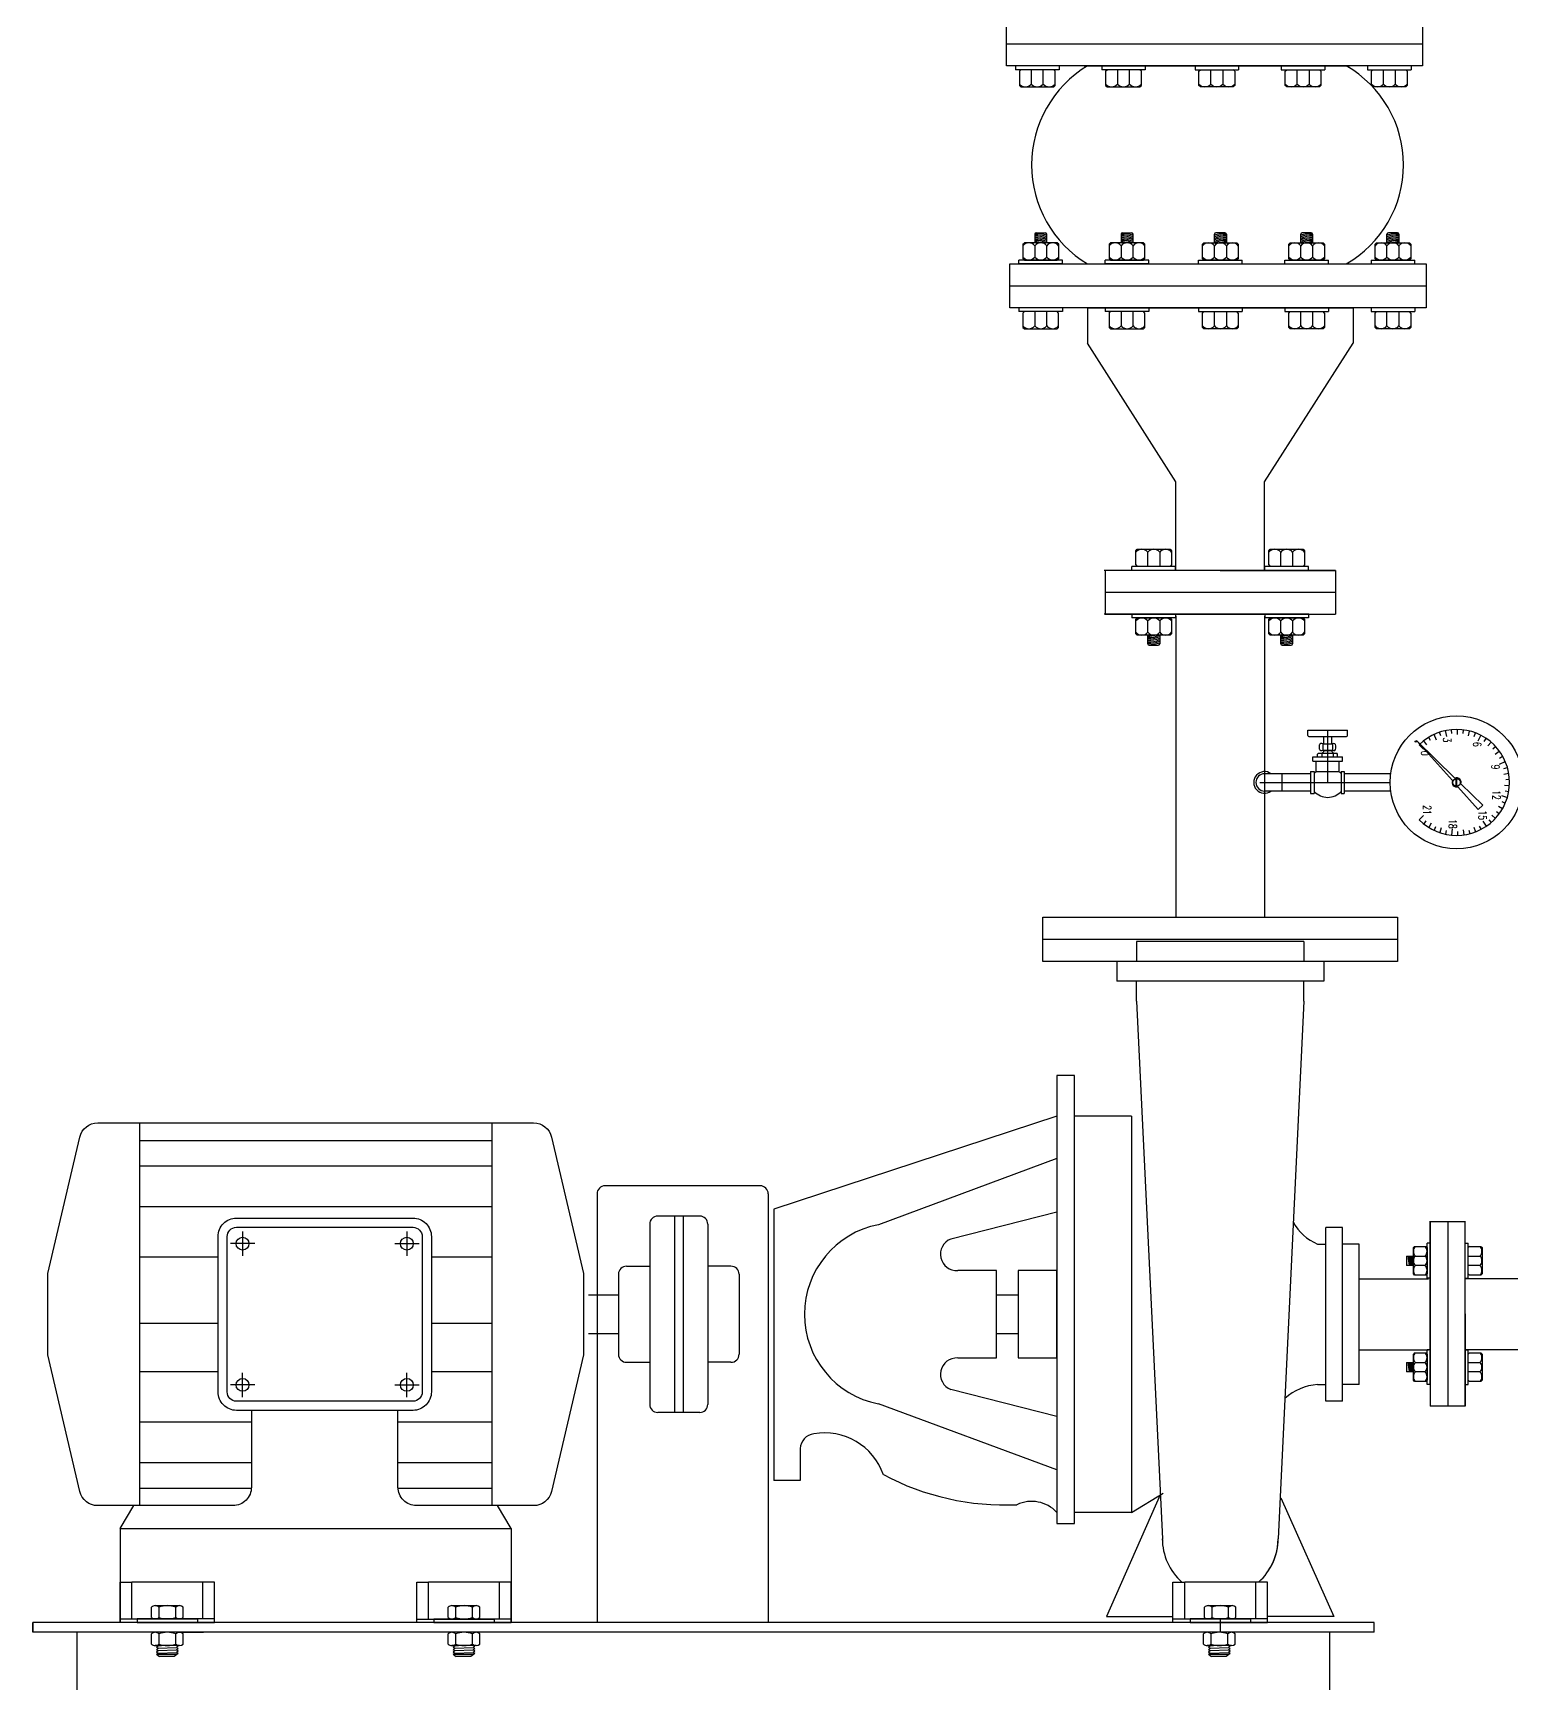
# Model space of a CAD drawing. Header units: inches. Extents: x 51172 to 63334, y -27893 to -10796.
# Drawn here: x 58581 to 59416, y -27250 to -26319 of the extents above; entities that cross this region are included whole.
import ezdxf
from ezdxf.enums import TextEntityAlignment as Align

# ---------------------------------------------------------------- set-up
doc = ezdxf.new("R2010")
doc.units = ezdxf.units.IN
doc.header["$MEASUREMENT"] = 0
doc.styles.add('RomanS', font='romans.shx', dxfattribs={"width": 0.8})

msp = doc.modelspace()

# ---------------------------------------------------------------- linework, layer by layer
at = {"color": 5, "linetype": 'Continuous'}
for p, q in [((59130.6, -26325.6), (59365.41, -26325.6)), ((59160.31, -26337.93), (59135.7, -26337.93)), ((59135.7, -26337.93), (59135.7, -26340.15)), ((59160.31, -26337.93), (59160.31, -26340.15)), ((59184.37, -26337.93), (59184.37, -26340.15)), ((59208.98, -26337.93), (59184.37, -26337.93)), ((59208.98, -26337.93), (59208.98, -26340.15)), ((59237.03, -26337.93), (59261.64, -26337.93)), ((59237.03, -26337.93), (59237.03, -26340.15)), ((59261.64, -26337.93), (59261.64, -26340.15)), ((59285.7, -26337.93), (59285.7, -26340.15)), ((59285.7, -26337.93), (59310.31, -26337.93)), ((59310.31, -26337.93), (59310.31, -26340.15)), ((59334.37, -26337.93), (59334.37, -26340.15)), ((59358.98, -26337.93), (59358.98, -26340.15)), ((59160.31, -26340.15), (59135.7, -26340.15)), ((59137.93, -26340.96), (59138.73, -26340.15)), ((59137.93, -26340.96), (59137.93, -26349.02)), ((59144.65, -26340.15), (59144.65, -26348.19)), ((59151.37, -26348.19), (59151.37, -26340.15)), ((59158.09, -26340.96), (59157.28, -26340.15)), ((59158.09, -26349.02), (59158.09, -26340.96)), ((59208.98, -26340.15), (59184.37, -26340.15)), ((59186.59, -26340.96), (59187.4, -26340.15)), ((59186.59, -26340.96), (59186.59, -26349.02)), ((59193.31, -26340.15), (59193.31, -26348.19)), ((59200.04, -26348.19), (59200.04, -26340.15)), ((59206.76, -26340.96), (59205.95, -26340.15)), ((59206.76, -26349.02), (59206.76, -26340.96)), ((59237.03, -26340.15), (59261.64, -26340.15)), ((59239.26, -26340.96), (59240.06, -26340.15)), ((59239.26, -26349.02), (59239.26, -26340.96)), ((59245.98, -26348.19), (59245.98, -26340.15)), ((59252.7, -26340.15), (59252.7, -26348.19)), ((59259.42, -26340.96), (59258.61, -26340.15)), ((59259.42, -26340.96), (59259.42, -26349.02)), ((59285.7, -26340.15), (59310.31, -26340.15)), ((59287.92, -26340.96), (59288.73, -26340.15)), ((59287.92, -26349.02), (59287.92, -26340.96)), ((59294.64, -26348.19), (59294.64, -26340.15)), ((59301.37, -26340.15), (59301.37, -26348.19)), ((59308.09, -26340.96), (59307.28, -26340.15)), ((59308.09, -26340.96), (59308.09, -26349.02)), ((59334.37, -26340.15), (59358.98, -26340.15)), ((59336.59, -26340.96), (59337.4, -26340.15)), ((59336.59, -26349.02), (59336.59, -26340.96)), ((59343.31, -26348.19), (59343.31, -26340.15)), ((59350.03, -26340.15), (59350.03, -26348.19)), ((59356.75, -26340.96), (59355.95, -26340.15)), ((59356.75, -26340.96), (59356.75, -26349.02)), ((59137.93, -26349.02), (59138.73, -26349.83)), ((59138.73, -26349.83), (59157.28, -26349.83)), ((59157.28, -26349.83), (59158.09, -26349.02)), ((59186.59, -26349.02), (59187.4, -26349.83)), ((59187.4, -26349.83), (59205.95, -26349.83)), ((59205.95, -26349.83), (59206.76, -26349.02)), ((59240.06, -26349.83), (59239.26, -26349.02)), ((59258.61, -26349.83), (59240.06, -26349.83)), ((59259.42, -26349.02), (59258.61, -26349.83)), ((59288.73, -26349.83), (59287.92, -26349.02)), ((59307.28, -26349.83), (59288.73, -26349.83)), ((59308.09, -26349.02), (59307.28, -26349.83)), ((59337.4, -26349.83), (59336.59, -26349.02)), ((59355.95, -26349.83), (59337.4, -26349.83)), ((59356.75, -26349.02), (59355.95, -26349.83)), ((59147.45, -26432.15), (59152.56, -26432.15)), ((59196.12, -26432.15), (59201.23, -26432.15)), ((59253.9, -26432.15), (59248.79, -26432.15)), ((59302.56, -26432.15), (59297.45, -26432.15)), ((59351.23, -26432.15), (59346.12, -26432.15)), ((59139.92, -26438.58), (59140.73, -26437.77)), ((59139.92, -26438.58), (59139.92, -26446.65)), ((59159.29, -26437.77), (59140.73, -26437.77)), ((59146.65, -26432.96), (59146.65, -26437.77)), ((59146.65, -26439.38), (59146.65, -26445.82)), ((59153.37, -26437.77), (59153.37, -26432.96)), ((59153.37, -26445.82), (59153.37, -26439.38)), ((59160.1, -26438.58), (59159.29, -26437.77)), ((59160.1, -26446.65), (59160.1, -26438.58)), ((59188.59, -26438.58), (59189.4, -26437.77)), ((59188.59, -26438.58), (59188.59, -26446.65)), ((59207.96, -26437.77), (59189.4, -26437.77)), ((59195.31, -26432.96), (59195.31, -26437.77)), ((59195.31, -26439.38), (59195.31, -26445.82)), ((59202.04, -26437.77), (59202.04, -26432.96)), ((59202.04, -26445.82), (59202.04, -26439.38)), ((59208.76, -26438.58), (59207.96, -26437.77)), ((59208.76, -26446.65), (59208.76, -26438.58)), ((59241.26, -26438.58), (59242.06, -26437.77)), ((59241.26, -26446.65), (59241.26, -26438.58)), ((59242.06, -26437.77), (59260.62, -26437.77)), ((59247.98, -26437.77), (59247.98, -26432.96)), ((59247.98, -26445.82), (59247.98, -26439.38)), ((59254.7, -26432.96), (59254.7, -26437.77)), ((59254.7, -26439.38), (59254.7, -26445.82)), ((59261.43, -26438.58), (59260.62, -26437.77)), ((59261.43, -26438.58), (59261.43, -26446.65)), ((59289.92, -26438.58), (59290.73, -26437.77)), ((59289.92, -26446.65), (59289.92, -26438.58)), ((59290.73, -26437.77), (59309.29, -26437.77)), ((59296.65, -26437.77), (59296.65, -26432.96)), ((59296.65, -26445.82), (59296.65, -26439.38)), ((59303.37, -26432.96), (59303.37, -26437.77)), ((59303.37, -26439.38), (59303.37, -26445.82)), ((59310.09, -26438.58), (59309.29, -26437.77)), ((59310.09, -26438.58), (59310.09, -26446.65)), ((59338.59, -26438.58), (59339.4, -26437.77)), ((59338.59, -26446.65), (59338.59, -26438.58)), ((59339.4, -26437.77), (59357.95, -26437.77)), ((59345.31, -26437.77), (59345.31, -26432.96)), ((59345.31, -26445.82), (59345.31, -26439.38)), ((59352.04, -26432.96), (59352.04, -26437.77)), ((59352.04, -26439.38), (59352.04, -26445.82)), ((59358.76, -26438.58), (59357.95, -26437.77)), ((59358.76, -26438.58), (59358.76, -26446.65)), ((59162.31, -26447.45), (59137.71, -26447.45)), ((59137.71, -26449.68), (59137.71, -26447.45)), ((59162.31, -26449.68), (59137.71, -26449.68)), ((59139.92, -26446.65), (59140.73, -26447.45)), ((59140.73, -26447.45), (59159.29, -26447.45)), ((59159.29, -26447.45), (59160.1, -26446.65)), ((59162.31, -26449.68), (59162.31, -26447.45)), ((59186.37, -26449.68), (59186.37, -26447.45)), ((59210.98, -26447.45), (59186.37, -26447.45)), ((59210.98, -26449.68), (59186.37, -26449.68)), ((59188.59, -26446.65), (59189.4, -26447.45)), ((59189.4, -26447.45), (59207.96, -26447.45)), ((59207.96, -26447.45), (59208.76, -26446.65)), ((59210.98, -26449.68), (59210.98, -26447.45)), ((59239.04, -26447.45), (59263.64, -26447.45)), ((59239.04, -26449.68), (59239.04, -26447.45)), ((59239.04, -26449.68), (59263.64, -26449.68)), ((59242.06, -26447.45), (59241.26, -26446.65)), ((59260.62, -26447.45), (59242.06, -26447.45)), ((59261.43, -26446.65), (59260.62, -26447.45)), ((59263.64, -26449.68), (59263.64, -26447.45)), ((59287.7, -26449.68), (59287.7, -26447.45)), ((59287.7, -26447.45), (59312.31, -26447.45)), ((59287.7, -26449.68), (59312.31, -26449.68)), ((59290.73, -26447.45), (59289.92, -26446.65)), ((59309.29, -26447.45), (59290.73, -26447.45)), ((59310.09, -26446.65), (59309.29, -26447.45)), ((59312.31, -26449.68), (59312.31, -26447.45)), ((59336.37, -26447.45), (59360.98, -26447.45)), ((59339.4, -26447.45), (59338.59, -26446.65)), ((59357.95, -26447.45), (59339.4, -26447.45)), ((59358.76, -26446.65), (59357.95, -26447.45)), ((59360.98, -26449.68), (59360.98, -26447.45)), ((59132.6, -26462), (59367.41, -26462)), ((59162.31, -26474.33), (59137.71, -26474.33)), ((59137.71, -26474.33), (59137.71, -26476.55)), ((59162.31, -26476.55), (59137.71, -26476.55)), ((59139.93, -26477.36), (59140.73, -26476.55)), ((59139.93, -26477.36), (59139.93, -26485.43)), ((59146.65, -26476.55), (59146.65, -26484.6)), ((59153.37, -26484.6), (59153.37, -26476.55)), ((59160.09, -26477.36), (59159.28, -26476.55)), ((59160.09, -26485.43), (59160.09, -26477.36)), ((59162.31, -26474.33), (59162.31, -26476.55)), ((59186.37, -26474.33), (59186.37, -26476.55)), ((59210.98, -26474.33), (59186.37, -26474.33)), ((59210.98, -26476.55), (59186.37, -26476.55)), ((59188.6, -26477.36), (59189.4, -26476.55)), ((59188.6, -26477.36), (59188.6, -26485.43)), ((59195.32, -26476.55), (59195.32, -26484.6)), ((59202.04, -26484.6), (59202.04, -26476.55)), ((59208.76, -26477.36), (59207.95, -26476.55)), ((59208.76, -26485.43), (59208.76, -26477.36)), ((59210.98, -26474.33), (59210.98, -26476.55)), ((59239.04, -26474.33), (59263.64, -26474.33)), ((59239.04, -26474.33), (59239.04, -26476.55)), ((59239.04, -26476.55), (59263.64, -26476.55)), ((59241.26, -26477.36), (59242.07, -26476.55)), ((59241.26, -26485.43), (59241.26, -26477.36)), ((59247.98, -26484.6), (59247.98, -26476.55)), ((59254.7, -26476.55), (59254.7, -26484.6)), ((59261.42, -26477.36), (59260.62, -26476.55)), ((59261.42, -26477.36), (59261.42, -26485.43)), ((59263.64, -26474.33), (59263.64, -26476.55)), ((59287.7, -26474.33), (59287.7, -26476.55)), ((59287.7, -26474.33), (59312.31, -26474.33)), ((59287.7, -26476.55), (59312.31, -26476.55)), ((59289.93, -26477.36), (59290.73, -26476.55)), ((59289.93, -26485.43), (59289.93, -26477.36)), ((59296.65, -26484.6), (59296.65, -26476.55)), ((59303.37, -26476.55), (59303.37, -26484.6)), ((59310.09, -26477.36), (59309.28, -26476.55)), ((59310.09, -26477.36), (59310.09, -26485.43)), ((59312.31, -26474.33), (59312.31, -26476.55)), ((59336.37, -26474.33), (59336.37, -26476.55)), ((59336.37, -26476.55), (59360.98, -26476.55)), ((59338.59, -26477.36), (59339.4, -26476.55)), ((59338.59, -26485.43), (59338.59, -26477.36)), ((59345.31, -26484.6), (59345.31, -26476.55)), ((59352.04, -26476.55), (59352.04, -26484.6)), ((59358.76, -26477.36), (59357.95, -26476.55)), ((59358.76, -26477.36), (59358.76, -26485.43)), ((59360.98, -26474.33), (59360.98, -26476.55)), ((59139.93, -26485.43), (59140.73, -26486.23)), ((59140.73, -26486.23), (59159.28, -26486.23)), ((59159.28, -26486.23), (59160.09, -26485.43)), ((59188.6, -26485.43), (59189.4, -26486.23)), ((59189.4, -26486.23), (59207.95, -26486.23)), ((59207.95, -26486.23), (59208.76, -26485.43)), ((59242.07, -26486.23), (59241.26, -26485.43)), ((59260.62, -26486.23), (59242.07, -26486.23)), ((59261.42, -26485.43), (59260.62, -26486.23)), ((59290.73, -26486.23), (59289.93, -26485.43)), ((59309.28, -26486.23), (59290.73, -26486.23)), ((59310.09, -26485.43), (59309.28, -26486.23)), ((59339.4, -26486.23), (59338.59, -26485.43)), ((59357.95, -26486.23), (59339.4, -26486.23)), ((59358.76, -26485.43), (59357.95, -26486.23)), ((59203.66, -26611.36), (59204.47, -26610.55)), ((59203.66, -26619.42), (59203.66, -26611.36)), ((59204.47, -26610.55), (59223.02, -26610.55)), ((59210.38, -26620.23), (59210.38, -26612.19)), ((59217.1, -26612.19), (59217.1, -26620.23)), ((59223.02, -26610.55), (59223.82, -26611.36)), ((59223.82, -26611.36), (59223.82, -26619.42)), ((59278.66, -26611.36), (59279.47, -26610.55)), ((59278.66, -26619.42), (59278.66, -26611.36)), ((59279.47, -26610.55), (59298.02, -26610.55)), ((59285.38, -26620.23), (59285.38, -26612.19)), ((59292.1, -26612.19), (59292.1, -26620.23)), ((59298.02, -26610.55), (59298.82, -26611.36)), ((59298.82, -26611.36), (59298.82, -26619.42)), ((59210.42, -26622.45), (59185.81, -26622.45)), ((59226.05, -26620.23), (59201.44, -26620.23)), ((59201.44, -26622.45), (59201.44, -26620.23)), ((59203.66, -26619.42), (59204.47, -26620.23)), ((59223.82, -26619.42), (59223.02, -26620.23)), ((59226.05, -26622.45), (59226.05, -26620.23)), ((59259.08, -26622.45), (59234.48, -26622.45)), ((59301.05, -26620.23), (59276.44, -26620.23)), ((59276.44, -26622.45), (59276.44, -26620.23)), ((59278.66, -26619.42), (59279.47, -26620.23)), ((59298.82, -26619.42), (59298.02, -26620.23)), ((59301.05, -26622.45), (59301.05, -26620.23)), ((59186.24, -26634.78), (59316.24, -26634.78)), ((59210.42, -26647.11), (59185.81, -26647.11)), ((59201.44, -26647.11), (59201.44, -26649.33)), ((59226.05, -26649.33), (59201.44, -26649.33)), ((59203.66, -26650.14), (59204.46, -26649.33)), ((59203.66, -26658.21), (59203.66, -26650.14)), ((59204.46, -26649.33), (59223.02, -26649.33)), ((59210.38, -26657.4), (59210.38, -26650.97)), ((59217.11, -26650.97), (59217.11, -26657.41)), ((59223.02, -26649.33), (59223.83, -26650.14)), ((59223.83, -26650.14), (59223.83, -26658.21)), ((59226.05, -26647.11), (59226.05, -26649.33)), ((59259.08, -26647.11), (59234.48, -26647.11)), ((59276.44, -26647.11), (59276.44, -26649.33)), ((59301.05, -26649.33), (59276.44, -26649.33)), ((59278.66, -26650.14), (59279.46, -26649.33)), ((59278.66, -26658.21), (59278.66, -26650.14)), ((59279.46, -26649.33), (59298.02, -26649.33)), ((59285.38, -26657.4), (59285.38, -26650.97)), ((59292.1, -26650.97), (59292.1, -26657.41)), ((59298.02, -26649.33), (59298.83, -26650.14)), ((59298.83, -26650.14), (59298.83, -26658.21)), ((59301.05, -26647.11), (59301.05, -26649.33)), ((59203.66, -26658.21), (59204.46, -26659.01)), ((59223.02, -26659.01), (59204.46, -26659.01)), ((59210.38, -26663.82), (59210.38, -26659.01)), ((59211.19, -26664.63), (59216.3, -26664.63)), ((59217.11, -26659.01), (59217.11, -26663.82)), ((59223.83, -26658.21), (59223.02, -26659.01)), ((59278.66, -26658.21), (59279.46, -26659.01)), ((59298.02, -26659.01), (59279.46, -26659.01)), ((59285.38, -26663.82), (59285.38, -26659.01)), ((59286.19, -26664.63), (59291.3, -26664.63)), ((59292.1, -26659.01), (59292.1, -26663.82)), ((59298.83, -26658.21), (59298.02, -26659.01))]:
    msp.add_line(p, q, dxfattribs=at)
at = {"color": 5}
for p, q in [((59174.44, -26337.93), (59324.24, -26337.93)), ((59322.31, -26337.93), (59176.37, -26337.93)), ((59249.34, -26337.93), (59249.34, -26337.93)), ((59336.37, -26447.45), (59336.37, -26449.68)), ((59176.44, -26474.33), (59326.24, -26474.33)), ((59176.44, -26474.33), (59176.44, -26494.33)), ((59251.34, -26474.33), (59251.34, -26474.33)), ((59326.24, -26474.33), (59326.24, -26494.33)), ((59226.24, -26572.45), (59176.44, -26494.33)), ((59276.24, -26572.45), (59326.24, -26494.33)), ((59226.24, -26622.45), (59226.24, -26572.45)), ((59276.24, -26622.45), (59276.24, -26572.45)), ((59251.24, -26622.45), (59186.24, -26622.45)), ((59234.48, -26622.45), (59210.42, -26622.45)), ((59251.24, -26622.45), (59316.24, -26622.45)), ((59316.24, -26622.45), (59316.24, -26647.11)), ((59301.24, -26647.11), (59201.24, -26647.11)), ((59226.44, -26697.11), (59226.44, -26648.22)), ((59276.44, -26697.11), (59276.44, -26648.22)), ((59226.44, -26818), (59226.44, -26697.07)), ((59276.44, -26818), (59276.44, -26697.11)), ((59300.72, -26712.68), (59322.99, -26712.68)), ((59300.72, -26715.64), (59300.72, -26712.68)), ((59301.2, -26716.12), (59322.51, -26716.12)), ((59307.19, -26723.29), (59307.19, -26720.93)), ((59309.09, -26720.27), (59309.09, -26723.93)), ((59309.13, -26720.3), (59314.51, -26720.3)), ((59309.72, -26720.3), (59309.72, -26716.12)), ((59311.86, -26742.04), (59311.86, -26712.68)), ((59314.23, -26720.3), (59314.23, -26716.12)), ((59314.57, -26720.26), (59314.57, -26723.94)), ((59322.99, -26715.64), (59322.99, -26712.68)), ((59362.02, -26718.47), (59382.23, -26741.03)), ((59362.02, -26718.47), (59383.69, -26739.64)), ((59365.94, -26723.38), (59363.48, -26720.92)), ((59367.76, -26720.83), (59366.03, -26718.65)), ((59369.94, -26718.45), (59368.84, -26716.68)), ((59373.33, -26718.18), (59371.85, -26715.04)), ((59375.7, -26715.73), (59375.03, -26713.75)), ((59379.07, -26716.24), (59378.34, -26712.84)), ((59381.93, -26714.39), (59381.73, -26712.32)), ((59385.11, -26714.96), (59385.16, -26712.18)), ((59388.3, -26714.51), (59388.58, -26712.45)), ((59391.26, -26715.79), (59391.95, -26713.1)), ((59394.48, -26716.08), (59395.22, -26714.13)), ((59396.75, -26718.61), (59398.35, -26715.53)), ((59400.13, -26719.01), (59401.3, -26717.28)), ((59402.22, -26721.47), (59404.03, -26719.36)), ((59303.54, -26727.57), (59320.17, -26727.57)), ((59303.54, -26730.11), (59303.54, -26727.57)), ((59303.54, -26730.11), (59320.17, -26730.11)), ((59305.38, -26735.95), (59305.38, -26730.11)), ((59306.2, -26726.06), (59306.68, -26725.58)), ((59306.2, -26727.57), (59306.2, -26726.06)), ((59306.68, -26725.58), (59316.95, -26725.58)), ((59308.55, -26725.58), (59308.55, -26727.57)), ((59309.13, -26723.9), (59314.51, -26723.9)), ((59309.72, -26724.09), (59309.72, -26723.9)), ((59309.72, -26724.09), (59314.23, -26724.09)), ((59314.23, -26724.09), (59314.23, -26723.9)), ((59314.87, -26725.58), (59314.87, -26727.57)), ((59316.52, -26722.78), (59316.52, -26721.41)), ((59317.43, -26726.06), (59316.95, -26725.58)), ((59317.43, -26727.57), (59317.43, -26726.06)), ((59318.31, -26735.93), (59318.31, -26730.24)), ((59320.17, -26730.11), (59320.17, -26727.57)), ((59404.97, -26723.16), (59406.5, -26721.74)), ((59406.44, -26726.03), (59408.68, -26724.38)), ((59408.74, -26728.29), (59410.55, -26727.26)), ((59302.14, -26737.15), (59276.24, -26737.15)), ((59286.02, -26737.15), (59286.02, -26746.93)), ((59302.14, -26735.86), (59302.14, -26748.22)), ((59302.14, -26735.86), (59304.32, -26735.86)), ((59304.32, -26735.86), (59304.32, -26748.22)), ((59305.38, -26735.93), (59318.31, -26735.93)), ((59319.4, -26735.86), (59319.4, -26748.22)), ((59319.4, -26735.86), (59321.22, -26735.86)), ((59321.22, -26735.86), (59321.22, -26748.22)), ((59347.47, -26737.15), (59321.22, -26737.15)), ((59408.88, -26731.7), (59412.07, -26730.34)), ((59411.23, -26734.16), (59413.23, -26733.56)), ((59411.28, -26737.38), (59414.01, -26736.9)), ((59273.6, -26742.04), (59347.1, -26742.04)), ((59302.14, -26746.93), (59276.24, -26746.93)), ((59302.14, -26748.22), (59304.32, -26748.22)), ((59319.4, -26748.22), (59321.22, -26748.22)), ((59347.47, -26746.93), (59321.22, -26746.93)), ((59384.42, -26744.12), (59384.42, -26739.96)), ((59384.77, -26744.12), (59384.77, -26739.96)), ((59385.34, -26744.5), (59396.8, -26757.28)), ((59387.02, -26742.89), (59399.31, -26754.88)), ((59411.64, -26743.58), (59414.41, -26743.74)), ((59411.97, -26746.79), (59414.02, -26747.15)), ((59412.33, -26740.43), (59414.41, -26740.31)), ((59396.8, -26757.28), (59399.31, -26754.88)), ((59408.15, -26755.42), (59410.56, -26756.79)), ((59409.91, -26749.51), (59413.24, -26750.49)), ((59410.16, -26752.9), (59412.08, -26753.72)), ((59365.95, -26760.71), (59363.49, -26763.16)), ((59367.33, -26763.8), (59366.03, -26765.43)), ((59370.33, -26765.06), (59368.86, -26767.42)), ((59372.76, -26767.17), (59371.88, -26769.05)), ((59394.25, -26767.34), (59395.24, -26769.94)), ((59397.41, -26766.69), (59398.37, -26768.54)), ((59399.37, -26763.9), (59401.32, -26766.78)), ((59402.69, -26763.12), (59404.05, -26764.7)), ((59404.48, -26760.43), (59406.52, -26762.32)), ((59407.02, -26758.44), (59408.7, -26759.67)), ((59375.95, -26767.7), (59375.06, -26770.34)), ((59378.8, -26769.21), (59378.37, -26771.24)), ((59382.09, -26768.31), (59381.76, -26771.77)), ((59385.14, -26769.81), (59385.18, -26771.9)), ((59388.23, -26768.88), (59388.6, -26771.63)), ((59391.46, -26768.96), (59391.97, -26770.98)), ((59151.24, -26843), (59151.24, -26818)), ((59151.24, -26818), (59251.24, -26818)), ((59251.24, -26818), (59351.24, -26818)), ((59351.24, -26818), (59351.24, -26843)), ((59151.24, -26830.5), (59351.24, -26830.5)), ((59298.41, -26831.79), (59204.08, -26831.79)), ((59204.08, -26831.79), (59204.08, -26843)), ((59298.41, -26831.79), (59298.41, -26843)), ((59251.24, -26843), (59151.24, -26843)), ((59309.62, -26843), (59192.87, -26843)), ((59192.87, -26843), (59192.87, -26854.21)), ((59309.62, -26843), (59192.87, -26843)), ((59351.24, -26843), (59251.24, -26843)), ((59309.62, -26843), (59309.62, -26854.21)), ((59309.62, -26854.21), (59192.87, -26854.21)), ((59204.08, -26865.42), (59204.08, -26854.21)), ((59298.41, -26865.42), (59298.41, -26854.21)), ((59204.08, -26865.42), (59218.59, -27168.58)), ((59298.41, -26865.42), (59283.9, -27168.58)), ((58641.49, -26934.04), (58641.49, -27149.91)), ((58840.35, -26934.04), (58840.35, -27149.91)), ((59159.14, -26930.24), (58999.4, -26982.66)), ((59201.11, -26930.24), (59169.02, -26930.24)), ((59201.11, -26930.24), (59201.11, -27153.71)), ((58641.49, -26943.9), (58840.35, -26943.9)), ((58641.49, -26958.37), (58840.35, -26958.37)), ((59159.14, -26954.22), (59058.38, -26991.47)), ((58991.64, -26969.51), (58904.21, -26969.51)), ((58641.49, -26981.28), (58840.35, -26981.28)), ((58899.64, -26974.09), (58899.64, -27215.73)), ((58899.64, -26974.09), (58899.64, -27215.73)), ((58996.22, -26974.09), (58996.22, -27215.73)), ((58996.22, -26974.09), (58996.22, -27215.73)), ((58957.59, -26986.59), (58933.93, -26986.59)), ((58943.33, -26986.59), (58943.33, -27097.36)), ((58948.19, -26986.59), (58948.19, -27097.36)), ((58999.4, -26982.66), (58999.4, -27135.68)), ((59159.14, -26984.39), (59099.28, -26999.55)), ((59369.71, -27009.16), (59369.71, -26989.47)), ((59389.44, -26989.82), (59369.71, -26989.82)), ((59369.71, -26989.82), (59369.71, -27093.82)), ((59379.57, -26989.82), (59379.57, -27093.82)), ((59389.44, -27009.16), (59389.44, -26989.47)), ((59389.44, -27093.82), (59389.44, -26989.82)), ((59389.44, -27041.82), (59389.44, -26989.82)), ((58699.67, -26995.28), (58699.67, -27009)), ((58792.36, -26995.28), (58792.36, -27009)), ((58929.35, -26991.17), (58929.35, -27092.79)), ((58962.16, -26991.17), (58962.16, -27092.79)), ((59310.89, -27090.99), (59310.89, -26992.97)), ((59320.3, -26992.97), (59310.89, -26992.97)), ((59320.3, -27090.99), (59320.3, -26992.97)), ((58706.53, -27002.14), (58692.8, -27002.14)), ((58785.49, -27002.14), (58799.22, -27002.14)), ((59306.18, -27002.38), (59310.89, -27002.38)), ((59329.71, -27002.38), (59320.3, -27002.38)), ((59329.71, -27081.58), (59329.71, -27002.38)), ((59356.34, -27009.13), (59360.19, -27009.13)), ((59356.34, -27009.13), (59356.34, -27014.51)), ((59360.83, -27003.75), (59360.19, -27004.4)), ((59360.19, -27019.24), (59360.19, -27004.4)), ((59360.83, -27003.75), (59367.29, -27003.75)), ((59361.48, -27009.13), (59366.63, -27009.13)), ((59367.29, -27003.75), (59367.93, -27004.4)), ((59367.93, -27021.66), (59367.93, -27001.98)), ((59369.71, -27001.98), (59367.93, -27001.98)), ((59367.93, -27004.4), (59367.93, -27019.24)), ((59369.71, -27081.82), (59369.71, -27001.82)), ((59389.44, -27001.98), (59391.21, -27001.98)), ((59389.44, -27028.41), (59389.44, -27009.16)), ((59391.21, -27021.66), (59391.21, -27001.98)), ((59391.86, -27003.76), (59391.21, -27004.4)), ((59391.21, -27009.13), (59397.65, -27009.13)), ((59391.86, -27003.76), (59398.31, -27003.76)), ((59398.31, -27003.76), (59398.96, -27004.4)), ((59398.96, -27004.4), (59398.96, -27019.24)), ((58641.49, -27009.62), (58685.82, -27009.62)), ((58806.2, -27009.62), (58840.35, -27009.62)), ((58916.31, -27014.86), (58929.35, -27014.86)), ((58975.21, -27014.86), (58962.16, -27014.86)), ((59360.19, -27014.51), (59356.34, -27014.51)), ((59366.63, -27014.51), (59361.47, -27014.51)), ((59397.65, -27014.51), (59391.21, -27014.51)), ((58911.73, -27019.43), (58911.73, -27064.52)), ((58979.78, -27019.43), (58979.78, -27064.52)), ((59329.71, -27021.98), (59368.82, -27021.98)), ((59360.83, -27019.89), (59360.19, -27019.24)), ((59367.29, -27019.89), (59360.83, -27019.89)), ((59367.93, -27019.24), (59367.29, -27019.89)), ((59369.71, -27021.66), (59367.93, -27021.66)), ((59389.44, -27021.66), (59391.21, -27021.66)), ((59389.44, -27021.82), (59429.44, -27021.82)), ((59391.86, -27019.89), (59391.21, -27019.24)), ((59398.31, -27019.89), (59391.86, -27019.89)), ((59398.96, -27019.24), (59398.31, -27019.89)), ((58894.92, -27031.11), (58911.73, -27031.11)), ((59125.01, -27031.11), (59137.29, -27031.11)), ((59369.71, -27048.09), (59369.71, -27028.41)), ((59389.44, -27048.09), (59389.44, -27028.41)), ((59389.44, -27041.82), (59389.44, -27093.82)), ((58641.49, -27047), (58685.82, -27047)), ((58806.2, -27047), (58840.35, -27047)), ((58894.92, -27052.85), (58911.73, -27052.85)), ((59125.01, -27052.85), (59137.29, -27052.85)), ((59329.71, -27061.98), (59368.82, -27061.98)), ((59360.83, -27063.75), (59360.19, -27064.4)), ((59360.19, -27079.24), (59360.19, -27064.4)), ((59360.83, -27063.75), (59367.29, -27063.75)), ((59367.29, -27063.75), (59367.93, -27064.4)), ((59367.93, -27081.66), (59367.93, -27061.98)), ((59369.71, -27061.98), (59367.93, -27061.98)), ((59367.93, -27064.4), (59367.93, -27079.24)), ((59389.44, -27061.82), (59429.44, -27061.82)), ((59389.44, -27061.98), (59391.21, -27061.98)), ((59391.21, -27081.66), (59391.21, -27061.98)), ((59391.86, -27063.75), (59391.21, -27064.4)), ((59391.86, -27063.75), (59398.31, -27063.75)), ((59398.31, -27063.75), (59398.96, -27064.4)), ((59398.96, -27064.4), (59398.96, -27079.24)), ((58641.49, -27074.33), (58685.82, -27074.33)), ((58806.2, -27074.33), (58840.35, -27074.33)), ((58916.31, -27069.09), (58929.35, -27069.09)), ((58975.21, -27069.09), (58962.16, -27069.09)), ((59356.34, -27069.13), (59360.19, -27069.13)), ((59356.34, -27069.13), (59356.34, -27074.51)), ((59360.19, -27074.51), (59356.34, -27074.51)), ((59366.63, -27074.51), (59361.47, -27074.51)), ((59361.48, -27069.13), (59366.63, -27069.13)), ((59391.21, -27069.13), (59397.65, -27069.13)), ((59397.65, -27074.51), (59391.21, -27074.51)), ((58706.53, -27081.81), (58692.8, -27081.81)), ((58699.67, -27088.67), (58699.67, -27074.95)), ((58785.49, -27081.81), (58799.22, -27081.81)), ((58792.36, -27088.67), (58792.36, -27074.95)), ((59306.18, -27081.58), (59310.89, -27081.58)), ((59329.71, -27081.58), (59320.3, -27081.58)), ((59360.83, -27079.89), (59360.19, -27079.24)), ((59367.29, -27079.89), (59360.83, -27079.89)), ((59367.93, -27079.24), (59367.29, -27079.89)), ((59369.71, -27081.66), (59367.93, -27081.66)), ((59389.44, -27081.66), (59391.21, -27081.66)), ((59391.86, -27079.88), (59391.21, -27079.24)), ((59398.31, -27079.88), (59391.86, -27079.88)), ((59398.96, -27079.24), (59398.31, -27079.88)), ((59159.14, -27129.74), (59058.38, -27092.48)), ((59159.14, -27099.56), (59099.28, -27084.4)), ((59320.3, -27090.99), (59310.89, -27090.99)), ((58641.49, -27102.67), (58704.66, -27102.67)), ((58787.36, -27102.67), (58840.35, -27102.67)), ((58957.59, -27097.36), (58933.93, -27097.36)), ((59389.44, -27093.82), (59369.71, -27093.82)), ((59014.29, -27117.65), (59014.29, -27135.68)), ((58641.49, -27125.58), (58704.66, -27125.58)), ((58787.36, -27125.58), (58840.35, -27125.58)), ((59014.29, -27135.68), (58999.4, -27135.68)), ((58641.49, -27140.05), (58704.65, -27140.05)), ((58787.38, -27140.05), (58840.35, -27140.05)), ((59217.4, -27143.76), (59187.11, -27212.5)), ((59201.11, -27153.71), (59218.96, -27142.81)), ((59285.48, -27145.53), (59315.37, -27212.5)), ((59285.48, -27145.53), (59315.37, -27212.5)), ((58630.55, -27162.84), (58638.37, -27149.91)), ((58851.29, -27162.84), (58843.47, -27149.91)), ((59201.11, -27153.71), (59169.02, -27153.71)), ((58630.55, -27162.84), (58851.29, -27162.84)), ((58630.55, -27162.84), (58630.55, -27215.73)), ((58630.55, -27162.84), (58630.55, -27215.73)), ((58851.29, -27162.84), (58851.29, -27215.73)), ((58851.29, -27162.84), (58851.29, -27215.73)), ((58630.55, -27215.73), (58630.55, -27193)), ((58630.55, -27193), (58637.22, -27193)), ((58637.22, -27213.83), (58637.22, -27193)), ((58677.22, -27193), (58637.22, -27193)), ((58677.22, -27213.83), (58677.22, -27193)), ((58683.89, -27193), (58677.22, -27193)), ((58683.89, -27215.73), (58683.89, -27193)), ((58797.95, -27215.73), (58797.95, -27193)), ((58797.95, -27193), (58804.62, -27193)), ((58804.62, -27213.84), (58804.62, -27193)), ((58844.62, -27193), (58804.62, -27193)), ((58844.62, -27213.84), (58844.62, -27193)), ((58851.29, -27193), (58844.62, -27193)), ((58851.29, -27215.73), (58851.29, -27193)), ((59224.58, -27215.73), (59224.58, -27193)), ((59224.58, -27193), (59231.24, -27193)), ((59231.24, -27213.83), (59231.24, -27193)), ((59271.24, -27193), (59231.24, -27193)), ((59271.24, -27213.83), (59271.24, -27193)), ((59277.91, -27193), (59271.24, -27193)), ((59277.91, -27215.73), (59277.91, -27193)), ((58648.34, -27212.97), (58648.34, -27207.17)), ((58650.3, -27206.31), (58664.03, -27206.31)), ((58652.48, -27207.17), (58652.48, -27212.97)), ((58661.96, -27212.97), (58661.96, -27207.17)), ((58666.1, -27212.97), (58666.1, -27207.17)), ((58815.74, -27212.97), (58815.74, -27207.17)), ((58817.7, -27206.31), (58831.43, -27206.31)), ((58819.88, -27207.17), (58819.88, -27212.97)), ((58829.36, -27212.97), (58829.36, -27207.17)), ((58833.5, -27212.97), (58833.5, -27207.17)), ((59187.11, -27212.5), (59224.11, -27212.5)), ((59224.58, -27212.5), (59224.11, -27212.5)), ((59242.36, -27212.97), (59242.36, -27207.17)), ((59244.32, -27206.31), (59258.05, -27206.31)), ((59246.5, -27207.17), (59246.5, -27212.97)), ((59251.24, -27213.83), (59251.24, -27221.34)), ((59255.98, -27212.97), (59255.98, -27207.17)), ((59260.12, -27212.97), (59260.12, -27207.17)), ((59278.38, -27212.5), (59277.91, -27212.5)), ((59315.37, -27212.5), (59278.38, -27212.5)), ((59315.37, -27212.5), (59278.38, -27212.5)), ((58581.44, -27215.73), (58581.44, -27221.34)), ((59338.12, -27215.73), (58581.44, -27215.73)), ((58581.44, -27221.34), (58581.44, -27215.73)), ((58581.44, -27221.34), (58581.44, -27215.73)), ((59338.12, -27221.34), (58581.44, -27221.34)), ((58606.44, -27372.53), (58606.44, -27221.34)), ((58674.23, -27215.73), (58640.21, -27215.73)), ((58648.34, -27228), (58648.34, -27222.2)), ((58652.48, -27222.2), (58652.48, -27228)), ((58661.96, -27228), (58661.96, -27222.2)), ((58663.91, -27221.34), (58677.63, -27221.34)), ((58666.1, -27228), (58666.1, -27222.2)), ((58841.63, -27215.73), (58807.61, -27215.73)), ((58815.74, -27228), (58815.74, -27222.2)), ((58819.88, -27222.2), (58819.88, -27228)), ((58829.36, -27228), (58829.36, -27222.2)), ((58833.5, -27228), (58833.5, -27222.2)), ((59268.25, -27215.73), (59234.23, -27215.73)), ((59241.87, -27228), (59241.87, -27222.19)), ((59246.01, -27222.19), (59246.01, -27228)), ((59255.49, -27228), (59255.49, -27222.19)), ((59259.63, -27228), (59259.63, -27222.19)), ((59313.12, -27372.53), (59313.12, -27221.34)), ((59338.12, -27221.34), (59338.12, -27215.73)), ((59338.12, -27221.34), (59338.12, -27215.73)), ((58664.03, -27228.86), (58650.41, -27228.86)), ((58651.18, -27229.62), (58652.08, -27228.93)), ((58651.18, -27229.62), (58652.08, -27230.31)), ((58651.18, -27231), (58652.08, -27230.31)), ((58651.18, -27231), (58652.08, -27231.69)), ((58651.18, -27232.38), (58652.08, -27231.69)), ((58651.18, -27232.38), (58652.08, -27233.07)), ((58651.98, -27228.86), (58652.08, -27228.93)), ((58652.08, -27228.93), (58654.01, -27228.86)), ((58652.08, -27230.31), (58662.36, -27229.9)), ((58652.08, -27231.69), (58662.36, -27231.28)), ((58652.08, -27233.07), (58662.36, -27232.66)), ((58663.26, -27229.21), (58662.36, -27229.9)), ((58663.26, -27230.59), (58662.36, -27229.9)), ((58663.26, -27230.59), (58662.36, -27231.28)), ((58663.26, -27231.97), (58662.36, -27231.28)), ((58663.26, -27231.97), (58662.36, -27232.66)), ((58663.26, -27233.35), (58662.36, -27232.66)), ((58663.26, -27229.21), (58662.79, -27228.86)), ((58831.43, -27228.86), (58817.81, -27228.86)), ((58818.58, -27229.62), (58819.48, -27228.93)), ((58818.58, -27229.62), (58819.48, -27230.31)), ((58818.58, -27231), (58819.48, -27230.31)), ((58818.58, -27231), (58819.48, -27231.69)), ((58818.58, -27232.38), (58819.48, -27231.69)), ((58818.58, -27232.38), (58819.48, -27233.07)), ((58819.38, -27228.86), (58819.48, -27228.93)), ((58819.48, -27228.93), (58821.41, -27228.86)), ((58819.48, -27230.31), (58829.76, -27229.9)), ((58819.48, -27231.69), (58829.76, -27231.28)), ((58819.48, -27233.07), (58829.76, -27232.66)), ((58830.66, -27229.21), (58829.76, -27229.9)), ((58830.66, -27230.59), (58829.76, -27229.9)), ((58830.66, -27230.59), (58829.76, -27231.28)), ((58830.66, -27231.97), (58829.76, -27231.28)), ((58830.66, -27231.97), (58829.76, -27232.66)), ((58830.66, -27233.35), (58829.76, -27232.66)), ((58830.66, -27229.21), (58830.19, -27228.86)), ((59257.56, -27228.85), (59243.94, -27228.85)), ((59244.71, -27229.62), (59245.61, -27228.93)), ((59244.71, -27229.62), (59245.61, -27230.31)), ((59244.71, -27231), (59245.61, -27230.31)), ((59244.71, -27231), (59245.61, -27231.69)), ((59244.71, -27232.38), (59245.61, -27231.69)), ((59244.71, -27232.38), (59245.61, -27233.07)), ((59245.51, -27228.85), (59245.61, -27228.93)), ((59245.61, -27228.93), (59247.54, -27228.85)), ((59245.61, -27230.31), (59255.89, -27229.9)), ((59245.61, -27231.69), (59255.89, -27231.28)), ((59245.61, -27233.07), (59255.89, -27232.66)), ((59256.78, -27229.21), (59255.89, -27229.9)), ((59256.78, -27230.59), (59255.89, -27229.9)), ((59256.78, -27230.59), (59255.89, -27231.28)), ((59256.78, -27231.97), (59255.89, -27231.28)), ((59256.78, -27231.97), (59255.89, -27232.66)), ((59256.78, -27233.35), (59255.89, -27232.66)), ((59256.78, -27229.21), (59256.32, -27228.85)), ((58651.18, -27233.76), (58652.08, -27233.07)), ((58651.18, -27233.76), (58652.85, -27235.04)), ((58662.62, -27233.84), (58651.29, -27233.84)), ((58651.48, -27233.54), (58652.08, -27233.07)), ((58661.05, -27235.04), (58652.85, -27235.04)), ((58663.26, -27233.35), (58661.05, -27235.04)), ((58818.58, -27233.76), (58819.48, -27233.07)), ((58818.58, -27233.76), (58820.25, -27235.04)), ((58830.02, -27233.84), (58818.69, -27233.84)), ((58818.88, -27233.54), (58819.48, -27233.07)), ((58828.45, -27235.04), (58820.25, -27235.04)), ((58830.66, -27233.35), (58828.45, -27235.04)), ((59244.71, -27233.76), (59245.61, -27233.07)), ((59244.71, -27233.76), (59246.38, -27235.04)), ((59256.15, -27233.84), (59244.82, -27233.84)), ((59245.01, -27233.53), (59245.61, -27233.07)), ((59254.58, -27235.04), (59246.38, -27235.04)), ((59256.78, -27233.35), (59254.58, -27235.04))]:
    msp.add_line(p, q, dxfattribs=at)
at = {"color": 5, "linetype": 'Continuous'}
for points in [[(59130.6, -26313.27), (59365.41, -26313.27), (59365.41, -26337.93), (59130.6, -26337.93)], [(59132.6, -26449.68), (59367.41, -26449.68), (59367.41, -26474.33), (59132.6, -26474.33)]]:
    msp.add_lwpolyline(points, close=True, dxfattribs=at)
msp.add_lwpolyline([(59316.24, -26622.45), (59186.24, -26622.45), (59186.24, -26647.11), (59316.24, -26647.11)], dxfattribs=at)
at = {"color": 5}
for points in [[(59169.02, -26907.38), (59159.14, -26907.38), (59159.14, -27159.9), (59169.02, -27159.9)], [(59159.14, -27017.31), (59137.29, -27017.31), (59137.29, -27066.64), (59159.14, -27066.64)], [(58674.23, -27213.83), (58674.23, -27215.73), (58630.55, -27215.73), (58630.55, -27213.83)], [(58640.21, -27213.83), (58640.21, -27215.73), (58683.89, -27215.73), (58683.89, -27213.83)], [(58841.63, -27213.84), (58841.63, -27215.73), (58797.95, -27215.73), (58797.95, -27213.84)], [(58807.61, -27213.84), (58807.61, -27215.73), (58851.29, -27215.73), (58851.29, -27213.84)], [(59268.25, -27213.83), (59268.25, -27215.73), (59224.58, -27215.73), (59224.58, -27213.83)], [(59234.23, -27213.83), (59234.23, -27215.73), (59277.91, -27215.73), (59277.91, -27213.83)]]:
    msp.add_lwpolyline(points, close=True, dxfattribs=at)
for points in [[(58589.85, -27019.01), (58607.89, -26942.05, -0.348273), (58617.99, -26934.04), (58863.85, -26934.04, -0.348273), (58873.95, -26942.05), (58891.99, -27019.01)], [(58704.66, -27096.19), (58704.66, -27139.54, -0.414214), (58694.28, -27149.91), (58617.99, -27149.91, -0.348273), (58607.89, -27141.91), (58589.85, -27064.94)], [(58891.99, -27064.94), (58873.95, -27141.91, -0.348273), (58863.85, -27149.91), (58797.74, -27149.91, -0.414214), (58787.36, -27139.54), (58787.36, -27096.19)]]:
    msp.add_lwpolyline(points, format="xyb", dxfattribs=at)
for points in [[(58696.19, -26987.77), (58795.83, -26987.77, -0.414214), (58806.2, -26998.14), (58806.2, -27085.81, -0.414214), (58795.83, -27096.19), (58696.19, -27096.19, -0.414214), (58685.82, -27085.81), (58685.82, -26998.14, -0.414214)], [(58696.19, -26992.95), (58795.83, -26992.95, -0.414214), (58801.02, -26998.14), (58801.02, -27085.81, -0.414214), (58795.83, -27091), (58696.19, -27091, -0.414214), (58691.01, -27085.81), (58691.01, -26998.14, -0.414214)]]:
    msp.add_lwpolyline(points, format="xyb", close=True, dxfattribs=at)
for points in [[(59103.16, -27066.64), (59103.16, -27066.64), (59125.01, -27066.64), (59125.01, -27017.31), (59103.16, -27017.31)], [(58589.85, -27064.94), (58589.85, -27019.01)], [(58891.99, -27019.01), (58891.99, -27064.94)]]:
    msp.add_lwpolyline(points, dxfattribs=at)
for centre, radius in [((59384.6, -26742.04), 37.5), ((59361.52, -26718.96), 0.347), ((59384.6, -26742.04), 2.08), ((58699.67, -27002.14), 3.61), ((58792.36, -27002.14), 3.61), ((58699.67, -27081.81), 3.61), ((58792.36, -27081.81), 3.61)]:
    msp.add_circle(centre, radius, dxfattribs=at)
for centre, radius, start, end in [((59210.15, -26393.8), 65.29, 121.15663, 238.84736), ((59290.21, -26393.8), 64.44, 299.88263, 60.12135), ((59301.2, -26715.64), 0.477, 180, 270), ((59308.4, -26721.35), 1.28, 55.35079, 160.75562), ((59315.24, -26721.35), 1.28, 357.34509, 124.64921), ((59322.51, -26715.64), 0.477, 270, 0), ((59384.6, -26742.04), 29.86, 225, 135), ((59308.41, -26722.85), 1.28, 199.24438, 304.64921), ((59308.14, -26724.04), 1.58, 284.71125, 0), ((59315.79, -26724.08), 1.58, 180, 255.28875), ((59315.24, -26722.85), 1.28, 235.35079, 2.65491), ((59276.24, -26742.04), 6.09, 53.38837, 306.61163), ((59276.24, -26742.04), 4.89, 90, 270), ((59311.86, -26743.65), 10.06, 130.071, 138.56297), ((59311.86, -26743.65), 10.06, 41.43703, 50.11207), ((59384.6, -26742.04), 2.57, 340.72605, 110.65395), ((59311.86, -26740.43), 10.06, 221.43703, 318.56297), ((59384.6, -26742.04), 2.57, 156.90774, 286.83565), ((58904.21, -26974.09), 4.57, 90, 180), ((58991.64, -26974.09), 4.57, 0, 90), ((58933.93, -26991.17), 4.57, 90, 180), ((58957.59, -26991.17), 4.57, 0, 90), ((59315.39, -26978.47), 25.62, 206.42114, 248.92685), ((59068.13, -27041.98), 51.43, 100.92311, 259.07689), ((59102.59, -27008.13), 9.2, 111.11818, 273.52031), ((59370.01, -27009.57), 12.83, 178.14066, 202.6587), ((59370.01, -27009.57), 12.18, 178.14066, 203.93193), ((59370.01, -27009.57), 11.54, 178.14066, 205.36256), ((59370.01, -27009.57), 10.89, 178.14066, 205.63809), ((59370.01, -27009.57), 10.25, 178.14066, 196.5975), ((59363.68, -27006.44), 3.48, 129.38487, 230.61513), ((59363.68, -27011.82), 3.48, 129.38487, 230.61513), ((59364.42, -27006.44), 3.48, 309.38487, 50.61513), ((59364.42, -27011.82), 3.48, 309.38487, 50.61513), ((59395.44, -27006.44), 3.48, 309.38487, 50.61513), ((59395.44, -27011.82), 3.48, 309.38487, 50.61513), ((58916.31, -27019.43), 4.57, 90, 180), ((58975.21, -27019.43), 4.57, 0, 90), ((59363.68, -27017.2), 3.48, 129.38487, 230.61513), ((59364.42, -27017.2), 3.48, 309.38487, 50.61513), ((59395.44, -27017.2), 3.48, 309.38487, 50.61513), ((58916.31, -27064.52), 4.57, 180, 270), ((58975.21, -27064.52), 4.57, 270, 0), ((59363.68, -27066.44), 3.48, 129.38487, 230.61513), ((59364.42, -27066.44), 3.48, 309.38487, 50.61513), ((59395.44, -27066.44), 3.48, 309.38487, 50.61513), ((59102.59, -27075.82), 9.2, 86.47969, 248.88182), ((59370.01, -27069.57), 12.83, 178.14066, 202.6587), ((59370.01, -27069.57), 12.18, 178.14066, 203.93193), ((59370.01, -27069.57), 11.54, 178.14066, 205.36256), ((59370.01, -27069.57), 10.89, 178.14066, 205.63809), ((59370.01, -27069.57), 10.25, 178.14066, 196.5975), ((59363.68, -27071.82), 3.48, 129.38487, 230.61513), ((59363.68, -27077.2), 3.48, 129.38487, 230.61513), ((59364.42, -27071.82), 3.48, 309.38487, 50.61513), ((59364.42, -27077.2), 3.48, 309.38487, 50.61513), ((59395.44, -27071.82), 3.48, 309.38487, 50.61513), ((59395.44, -27077.2), 3.48, 309.38487, 50.61513), ((59308.66, -27113.05), 31.57, 94.50221, 131.63706), ((58933.93, -27092.79), 4.57, 180, 270), ((58957.59, -27092.79), 4.57, 270, 0), ((59023.07, -27118.09), 8.78, 97.64573, 177.17898), ((59027.99, -27144.05), 35.2, 19.25598, 99.96738), ((59129.8, -27003.41), 146.12, 242.01108, 272.61319), ((59144.81, -27167.24), 19.72, 43.34723, 115.04234), ((59251.24, -27168.58), 32.66, 180, 184.43102), ((59251.24, -27168.58), 32.66, 180, 228.41507), ((59251.24, -27168.58), 32.66, 311.58493, 0), ((59251.24, -27168.58), 32.66, 326.19136, 0), ((58650.41, -27209.23), 2.92, 44.9141, 135.0859), ((58650.41, -27210.9), 2.92, 224.9141, 315.0859), ((58657.22, -27219.7), 13.4, 69.29132, 110.70868), ((58657.22, -27200.43), 13.4, 249.29132, 290.70868), ((58664.03, -27209.24), 2.93, 45.00876, 134.99124), ((58664.03, -27210.9), 2.93, 225.00876, 314.99124), ((58817.81, -27209.23), 2.92, 44.9141, 135.0859), ((58817.81, -27210.91), 2.92, 224.9141, 315.0859), ((58824.62, -27219.71), 13.4, 69.29132, 110.70868), ((58824.62, -27200.43), 13.4, 249.29132, 290.70868), ((58831.43, -27209.24), 2.93, 45.00876, 134.99124), ((58831.43, -27210.9), 2.93, 225.00876, 314.99124), ((59244.43, -27209.23), 2.92, 44.9141, 135.0859), ((59244.43, -27210.9), 2.92, 224.9141, 315.0859), ((59251.24, -27219.7), 13.4, 69.29132, 110.70868), ((59251.24, -27200.43), 13.4, 249.29132, 290.70868), ((59258.05, -27209.24), 2.93, 45.00876, 134.99124), ((59258.05, -27210.9), 2.93, 225.00876, 314.99124), ((58650.41, -27224.26), 2.92, 44.9141, 135.0859), ((58657.22, -27234.73), 13.4, 69.29132, 110.70868), ((58664.03, -27224.27), 2.93, 45.00876, 134.99124), ((58817.81, -27224.26), 2.92, 44.9141, 135.0859), ((58824.62, -27234.73), 13.4, 69.29132, 110.70868), ((58831.43, -27224.27), 2.93, 45.00876, 134.99124), ((59243.94, -27224.26), 2.92, 44.9141, 135.0859), ((59250.75, -27234.73), 13.4, 69.29132, 110.70868), ((59257.56, -27224.26), 2.93, 45.00876, 134.99124), ((58650.41, -27225.94), 2.92, 224.9141, 315.0859), ((58657.22, -27215.46), 13.4, 249.29132, 290.70868), ((58664.03, -27225.93), 2.93, 225.00876, 314.99124), ((58817.81, -27225.94), 2.92, 224.9141, 315.0859), ((58824.62, -27215.46), 13.4, 249.29132, 290.70868), ((58831.43, -27225.93), 2.93, 225.00876, 314.99124), ((59243.94, -27225.93), 2.92, 224.9141, 315.0859), ((59250.75, -27215.46), 13.4, 249.29132, 290.70868), ((59257.56, -27225.93), 2.93, 225.00876, 314.99124)]:
    msp.add_arc(centre, radius, start, end, dxfattribs=at)
at = {"color": 5, "linetype": 'Continuous'}
for centre, radius, start, end in [((59141.29, -26345.43), 4.35, 219.38487, 320.61513), ((59148.01, -26345.43), 4.35, 219.38487, 320.61513), ((59154.73, -26345.43), 4.35, 219.38487, 320.61513), ((59189.95, -26345.43), 4.35, 219.38487, 320.61513), ((59196.67, -26345.43), 4.35, 219.38487, 320.61513), ((59203.39, -26345.43), 4.35, 219.38487, 320.61513), ((59242.62, -26345.43), 4.35, 219.38487, 320.61513), ((59249.34, -26345.43), 4.35, 219.38487, 320.61513), ((59256.06, -26345.43), 4.35, 219.38487, 320.61513), ((59291.29, -26345.43), 4.35, 219.38487, 320.61513), ((59298.01, -26345.43), 4.35, 219.38487, 320.61513), ((59304.73, -26345.43), 4.35, 219.38487, 320.61513), ((59339.95, -26345.43), 4.35, 219.38487, 320.61513), ((59346.67, -26345.43), 4.35, 219.38487, 320.61513), ((59353.39, -26345.43), 4.35, 219.38487, 320.61513), ((59147.45, -26432.96), 0.807, 90, 180), ((59152.56, -26432.96), 0.807, 0, 90), ((59196.12, -26432.96), 0.807, 90, 180), ((59201.23, -26432.96), 0.807, 0, 90), ((59248.79, -26432.96), 0.807, 90, 180), ((59253.9, -26432.96), 0.807, 0, 90), ((59297.45, -26432.96), 0.807, 90, 180), ((59302.56, -26432.96), 0.807, 0, 90), ((59346.12, -26432.96), 0.807, 90, 180), ((59351.23, -26432.96), 0.807, 0, 90), ((59143.29, -26442.14), 4.35, 39.38487, 140.61513), ((59147.19, -26450.05), 16.84, 68.48244, 91.85934), ((59150.01, -26442.14), 4.35, 39.38487, 140.61513), ((59147.19, -26450.05), 16.04, 67.3413, 91.85934), ((59147.19, -26450.05), 15.23, 66.06807, 91.85934), ((59147.19, -26450.05), 14.42, 64.63744, 91.85934), ((59147.19, -26450.05), 13.62, 64.36191, 91.85934), ((59147.19, -26450.05), 12.81, 73.4025, 91.85934), ((59147.19, -26450.05), 17.65, 69.51152, 91.03832), ((59156.73, -26442.14), 4.35, 39.38487, 140.61513), ((59191.95, -26442.14), 4.35, 39.38487, 140.61513), ((59195.86, -26450.05), 16.84, 68.48244, 91.85934), ((59198.68, -26442.14), 4.35, 39.38487, 140.61513), ((59195.86, -26450.05), 16.04, 67.3413, 91.85934), ((59195.86, -26450.05), 15.23, 66.06807, 91.85934), ((59195.86, -26450.05), 14.42, 64.63744, 91.85934), ((59195.86, -26450.05), 13.62, 64.36191, 91.85934), ((59195.86, -26450.05), 12.81, 73.4025, 91.85934), ((59195.86, -26450.05), 17.65, 69.51152, 91.03832), ((59205.4, -26442.14), 4.35, 39.38487, 140.61513), ((59244.62, -26442.14), 4.35, 39.38487, 140.61513), ((59254.16, -26450.05), 17.65, 88.96168, 110.48848), ((59254.16, -26450.05), 16.84, 88.14066, 111.51756), ((59254.16, -26450.05), 16.04, 88.14066, 112.6587), ((59254.16, -26450.05), 15.23, 88.14066, 113.93193), ((59254.16, -26450.05), 14.42, 88.14066, 115.36256), ((59251.34, -26442.14), 4.35, 39.38487, 140.61513), ((59254.16, -26450.05), 13.62, 88.14066, 115.63809), ((59254.16, -26450.05), 12.81, 88.14066, 106.5975), ((59258.06, -26442.14), 4.35, 39.38487, 140.61513), ((59293.28, -26442.14), 4.35, 39.38487, 140.61513), ((59302.82, -26450.05), 17.65, 88.96168, 110.48848), ((59302.82, -26450.05), 16.84, 88.14066, 111.51756), ((59302.82, -26450.05), 16.04, 88.14066, 112.6587), ((59302.82, -26450.05), 15.23, 88.14066, 113.93193), ((59302.82, -26450.05), 14.42, 88.14066, 115.36256), ((59300.01, -26442.14), 4.35, 39.38487, 140.61513), ((59302.82, -26450.05), 13.62, 88.14066, 115.63809), ((59302.82, -26450.05), 12.81, 88.14066, 106.5975), ((59306.73, -26442.14), 4.35, 39.38487, 140.61513), ((59341.95, -26442.14), 4.35, 39.38487, 140.61513), ((59351.49, -26450.05), 17.65, 88.96168, 110.48848), ((59351.49, -26450.05), 16.84, 88.14066, 111.51756), ((59351.49, -26450.05), 16.04, 88.14066, 112.6587), ((59351.49, -26450.05), 15.23, 88.14066, 113.93193), ((59351.49, -26450.05), 14.42, 88.14066, 115.36256), ((59348.68, -26442.14), 4.35, 39.38487, 140.61513), ((59351.49, -26450.05), 13.62, 88.14066, 115.63809), ((59351.49, -26450.05), 12.81, 88.14066, 106.5975), ((59355.4, -26442.14), 4.35, 39.38487, 140.61513), ((59143.29, -26443.06), 4.35, 219.38487, 320.61513), ((59150.01, -26443.06), 4.35, 219.38487, 320.61513), ((59156.73, -26443.06), 4.35, 219.38487, 320.61513), ((59191.95, -26443.06), 4.35, 219.38487, 320.61513), ((59198.68, -26443.06), 4.35, 219.38487, 320.61513), ((59205.4, -26443.06), 4.35, 219.38487, 320.61513), ((59244.62, -26443.06), 4.35, 219.38487, 320.61513), ((59251.34, -26443.06), 4.35, 219.38487, 320.61513), ((59258.06, -26443.06), 4.35, 219.38487, 320.61513), ((59293.28, -26443.06), 4.35, 219.38487, 320.61513), ((59300.01, -26443.06), 4.35, 219.38487, 320.61513), ((59306.73, -26443.06), 4.35, 219.38487, 320.61513), ((59341.95, -26443.06), 4.35, 219.38487, 320.61513), ((59348.68, -26443.06), 4.35, 219.38487, 320.61513), ((59355.4, -26443.06), 4.35, 219.38487, 320.61513), ((59143.29, -26481.84), 4.35, 219.38487, 320.61513), ((59150.01, -26481.84), 4.35, 219.38487, 320.61513), ((59156.73, -26481.84), 4.35, 219.38487, 320.61513), ((59191.96, -26481.84), 4.35, 219.38487, 320.61513), ((59198.68, -26481.84), 4.35, 219.38487, 320.61513), ((59205.4, -26481.84), 4.35, 219.38487, 320.61513), ((59244.62, -26481.84), 4.35, 219.38487, 320.61513), ((59251.34, -26481.84), 4.35, 219.38487, 320.61513), ((59258.06, -26481.84), 4.35, 219.38487, 320.61513), ((59293.29, -26481.84), 4.35, 219.38487, 320.61513), ((59300.01, -26481.84), 4.35, 219.38487, 320.61513), ((59306.73, -26481.84), 4.35, 219.38487, 320.61513), ((59341.95, -26481.84), 4.35, 219.38487, 320.61513), ((59348.68, -26481.84), 4.35, 219.38487, 320.61513), ((59355.4, -26481.84), 4.35, 219.38487, 320.61513), ((59207.02, -26614.95), 4.35, 39.38487, 140.61513), ((59213.74, -26614.95), 4.35, 39.38487, 140.61513), ((59220.46, -26614.95), 4.35, 39.38487, 140.61513), ((59282.02, -26614.95), 4.35, 39.38487, 140.61513), ((59288.74, -26614.95), 4.35, 39.38487, 140.61513), ((59295.46, -26614.95), 4.35, 39.38487, 140.61513), ((59207.02, -26653.73), 4.35, 39.38487, 140.61513), ((59213.74, -26653.73), 4.35, 39.38487, 140.61513), ((59220.47, -26653.73), 4.35, 39.38487, 140.61513), ((59282.02, -26653.73), 4.35, 39.38487, 140.61513), ((59288.74, -26653.73), 4.35, 39.38487, 140.61513), ((59295.46, -26653.73), 4.35, 39.38487, 140.61513), ((59207.02, -26654.64), 4.35, 219.38487, 320.61513), ((59213.74, -26654.64), 4.35, 219.38487, 320.61513), ((59210.93, -26646.74), 16.84, 268.14066, 291.51756), ((59211.19, -26663.82), 0.807, 180, 270), ((59210.93, -26646.74), 16.04, 268.14066, 292.6587), ((59210.93, -26646.74), 15.23, 268.14066, 293.93193), ((59210.93, -26646.74), 14.42, 268.14066, 295.36256), ((59210.93, -26646.74), 13.62, 268.14066, 295.63809), ((59210.93, -26646.74), 12.81, 268.14066, 286.5975), ((59210.93, -26646.74), 17.65, 268.96168, 290.48848), ((59216.3, -26663.82), 0.807, 270, 0), ((59220.47, -26654.64), 4.35, 219.38487, 320.61513), ((59282.02, -26654.64), 4.35, 219.38487, 320.61513), ((59288.74, -26654.64), 4.35, 219.38487, 320.61513), ((59285.93, -26646.74), 16.84, 268.14066, 291.51756), ((59286.19, -26663.82), 0.807, 180, 270), ((59285.93, -26646.74), 16.04, 268.14066, 292.6587), ((59285.93, -26646.74), 15.23, 268.14066, 293.93193), ((59285.93, -26646.74), 14.42, 268.14066, 295.36256), ((59285.93, -26646.74), 13.62, 268.14066, 295.63809), ((59285.93, -26646.74), 12.81, 268.14066, 286.5975), ((59285.93, -26646.74), 17.65, 268.96168, 290.48848), ((59291.3, -26663.82), 0.807, 270, 0), ((59295.46, -26654.64), 4.35, 219.38487, 320.61513)]:
    msp.add_arc(centre, radius, start, end, dxfattribs=at)

# ---------------------------------------------------------------- texts
at = {"color": 5, "style": 'RomanS', "width": 0.7}
for s, height, p in [('3', 4.51, (59379.2, -26718.09)), ('6', 4.51, (59396.2, -26720.59)), ('0', 4.51, (59366.82, -26725.6)), ('9', 4.51, (59406.5, -26733.35)), ('12', 4.514, (59407.08, -26749.17)), ('21', 4.514, (59367.99, -26757.6)), ('18', 4.514, (59382.39, -26765.45)), ('15', 4.514, (59399.24, -26760.53))]:
    msp.add_text(s, height=height, rotation=270, dxfattribs=at).set_placement(p, align=Align.MIDDLE)

doc.saveas('drawing.dxf')
